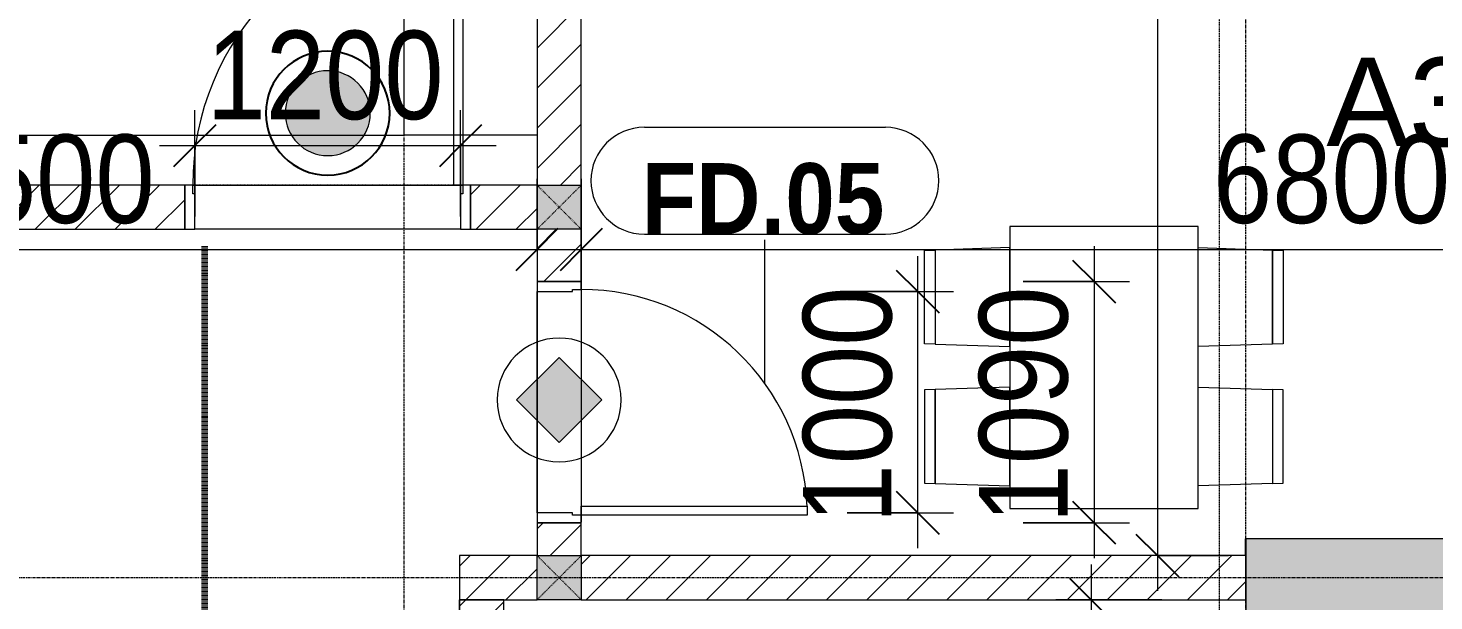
# Model space of a CAD drawing. Header units: millimetres. Extents: x 1591 to 239055, y -15958 to 83255.
# Drawn here: x 212434 to 218782, y 69832 to 72422 of the extents above; entities that cross this region are included whole.
import ezdxf

# ---------------------------------------------------------------- set-up
doc = ezdxf.new("R2010")
doc.units = ezdxf.units.MM
for name, pattern in [('1 NÉT CALL OUT', [6, 3, -3]), ('Dash', [6, 3, -3]), ('Dash 1_8_', [6.35, 3.175, -3.175]), ('Dash Dot 3_16_', [7.9375, 4.7625, -1.5875, 0, -1.5875]), ('Grid Line', [22.225, 12.7, -3.175, 3.175, -3.175])]:
    doc.linetypes.add(name, pattern=pattern)
for name, color, linetype, lineweight in [('0-1', 250, 'Continuous', 5), ('A-ANNO-DIMS', 211, 'Continuous', 9), ('A-ANNO-DIMS-160', 211, 'Continuous', 9), ('A-ANNO-NOTE', 131, 'Continuous', 9), ('A-ANNO-NOTE-1', 131, 'Continuous', 25), ('A-AREA', 32, 'Dash 1_8_', 9), ('A-AREA-IDEN', 2, 'Continuous', 9), ('A-DETL-3', 90, '1 NÉT CALL OUT', 100), ('A-DETL-GENF-2', 1, 'Continuous', 9), ('A-DOOR-3', 1, 'Continuous', 9), ('A-DOOR-FRAM-1', 1, 'Continuous', 9), ('A-DOOR-IDEN', 31, 'Continuous', 9), ('A-FLOR', 192, 'Continuous', 9), ('A-FLOR-1', 7, 'Continuous', 9), ('A-FLOR-2', 9, 'Continuous', 9), ('A-WALL', 113, 'Continuous', 9), ('A-WALL-3', 113, 'Continuous', 18), ('A-WALL-PATT-2', 111, 'Continuous', 9), ('G-ANNO-SYMB-1', 111, 'Dash Dot 3_16_', 18), ('I-FURN-1', 254, 'Continuous', 9), ('S-COLS', 52, 'Continuous', 9), ('S-COLS-1', 52, 'Continuous', 5), ('S-COLS-2', 250, 'Continuous', 18), ('S-COLS-5', 52, 'Continuous', 18), ('S-COLS-HDLN', 52, 'Dash', 9), ('S-GRID-1', 1, 'Grid Line', 9)]:
    doc.layers.add(name, color=color, linetype=linetype, lineweight=lineweight)
doc.styles.add('Arial_13', font='arial_0.ttf', dxfattribs={"height": 400})
doc.styles.add('Arial_B_5', font='arialbd_0.ttf', dxfattribs={"width": 0.9, "height": 320})
doc.styles.add('UTM Avo', font='UTM Avo.ttf', dxfattribs={"width": 0.9, "height": 400})
doc.dimstyles.new('1_Dim_chi_tiet_2_5', dxfattribs={"dimscale": 304.8, "dimtxt": 399.720379, "dimasz": 0.629921, "dimexe": 0.524934, "dimexo": 0.0625, "dimgap": 0.052493, "dimtad": 1, "dimdec": 0, "dimrnd": 5, "dimzin": 0, "dimdsep": 46, "dimtxsty": 'UTM Avo', "dimblk1": 'OBLIQUE', "dimblk2": 'OBLIQUE', "dimsah": 1, "dimcen": 0.09, "dimdle": 0.524934, "dimazin": 0, "dimtfac": 1, "dimtdec": 4, "dimtix": 1, "dimtmove": 0, "dimatfit": 3, "dimfxl": 1.049869, "dimfxlon": 1, "dimtvp": 1, "dimtolj": 1, "dimtzin": 0, "dimarcsym": 2})
doc.dimstyles.new('1_Dim_chi_tiet_2_5_1', dxfattribs={"dimscale": 304.8, "dimtxt": 399.720379, "dimasz": 0.629921, "dimexe": 0.524934, "dimexo": 0.0625, "dimgap": 0.052493, "dimtad": 1, "dimdec": 0, "dimrnd": 5, "dimzin": 0, "dimdsep": 46, "dimtxsty": 'UTM Avo', "dimblk1": 'OBLIQUE', "dimblk2": 'OBLIQUE', "dimsah": 1, "dimcen": 0.09, "dimdle": 0.524934, "dimazin": 0, "dimtfac": 1, "dimtdec": 4, "dimtix": 1, "dimtmove": 0, "dimatfit": 3, "dimfxl": 1.049869, "dimfxlon": 1, "dimtvp": 1, "dimtolj": 1, "dimtzin": 0, "dimarcsym": 2})
pattern_1 = [(45, (95879.7, 0), (-90.50967, 90.50967), [])]

# ---------------------------------------------------------------- blocks, each defined once
blk = doc.blocks.new('NCV_TKTC_KET CAU_rvt-1-TKCS_MB TẦNG 6-8')
at = {"layer": 'S-COLS-1'}
blk.add_hatch(color=256, dxfattribs=at).paths.add_polyline_path([(123052.6, 69761.9), (123052.6, 70111.9), (122052.6, 70111.9), (122052.6, 69761.9), (122206.8, 69761.9)])
at = {"layer": 'A-FLOR-1'}
for p, q in [((118252.6, 71936.9), (118252.6, 73111.9)), ((118852.4, 73111.9), (118852.4, 71711.9)), ((116252.6, 71936.9), (118252.6, 71936.9)), ((118852.4, 71936.9), (118252.6, 71936.9))]:
    blk.add_line(p, q, dxfattribs=at)
at = {"layer": 'S-COLS-2'}
for p, q in [((123052.6, 70111.9), (122052.6, 70111.9)), ((122052.6, 70111.9), (122052.6, 69761.9))]:
    blk.add_line(p, q, dxfattribs=at)
blk = doc.blocks.new('RES_BAN AN 1 - RES_BAN AN 1-901196-TKCS_MB TẦNG 6-8')
at = {"layer": 'I-FURN-1'}
for p, q in [((-425, 0), (-425, -1275)), ((425, 0), (-425, 0)), ((425, -1275), (425, 0)), ((-761.9, -113.5), (-809.6, -115.1)), ((-809.6, -115.1), (-809.6, -536.9)), ((-761.9, -113.5), (-425, -102.3)), ((-761.9, -538.5), (-761.9, -113.5)), ((-761.9, -538.5), (-761.9, -113.5)), ((-425, -102.3), (-425, -549.7)), ((425, -102.3), (425, -549.7)), ((761.9, -113.5), (425, -102.3)), ((761.9, -538.5), (761.9, -113.5)), ((761.9, -113.5), (761.9, -538.5)), ((809.6, -115.1), (761.9, -113.5)), ((809.6, -536.9), (809.6, -115.1)), ((-809.6, -536.9), (-761.9, -538.5)), ((-425, -549.7), (-761.9, -538.5)), ((425, -549.7), (761.9, -538.5)), ((761.9, -538.5), (809.6, -536.9)), ((-809.6, -745.3), (-761.9, -743.8)), ((-809.6, -1167.2), (-809.6, -745.3)), ((-761.9, -743.8), (-425, -732.5)), ((-761.9, -1168.8), (-761.9, -743.8)), ((-761.9, -743.8), (-761.9, -1168.8)), ((-425, -732.5), (-425, -1180)), ((425, -732.5), (425, -1180)), ((761.9, -743.8), (425, -732.5)), ((761.9, -743.8), (809.6, -745.3)), ((761.9, -1168.8), (761.9, -743.8)), ((761.9, -1168.8), (761.9, -743.8)), ((809.6, -745.3), (809.6, -1167.2)), ((-761.9, -1168.8), (-809.6, -1167.2)), ((-425, -1180), (-761.9, -1168.8)), ((425, -1180), (761.9, -1168.8)), ((809.6, -1167.2), (761.9, -1168.8)), ((-425, -1275), (425, -1275))]:
    blk.add_line(p, q, dxfattribs=at)
blk = doc.blocks.new('NCV_TKTC_TANG 6 - 8_rvt-2-TKCS_MB TẦNG 6-8')
at = {"layer": 'A-FLOR-2'}
for p, q in [((118852.6, 71230.3), (118852.6, 70230.3)), ((119052.5, 71240.3), (119052.5, 70220.3)), ((119052.6, 70187.4), (119052.6, 71277.4)), ((122052.4, 70036.9), (122052.4, 70111.9))]:
    blk.add_line(p, q, dxfattribs=at)
at = {"layer": 'I-FURN-1', "rotation": 180}
blk.add_blockref('RES_BAN AN 1 - RES_BAN AN 1-901196-TKCS_MB TẦNG 6-8', (121412.5, 70249.3), dxfattribs=at)
blk = doc.blocks.new('G1_SOF - BO TRU - 200x200-3056269-TKCS_MB TẦNG 6-8')
at = {"layer": 'S-COLS'}
blk.add_hatch(color=256, dxfattribs=at).paths.add_polyline_path([(100, 100), (-100, 100), (-100, -100), (100, -100)])
at = {"layer": 'S-COLS-5'}
for p, q in [((-100, 100), (100, 100)), ((-100, -100), (-100, 100)), ((100, 100), (100, -100)), ((100, -100), (-100, -100))]:
    blk.add_line(p, q, dxfattribs=at)
at = {"layer": 'S-COLS-HDLN'}
for p, q in [((100, -100), (-100, 100)), ((-100, -100), (100, 100))]:
    blk.add_line(p, q, dxfattribs=at)
blk = doc.blocks.new('FD_01 - FD_01-1200x2200mm-1787917-TKCS_MB TẦNG 6-8')
at = {"layer": 'A-DETL-GENF-2'}
for p, q in [((570, 100), (570, 1320)), ((570, 1320), (610, 1320)), ((610, 1320), (610, 100)), ((610, 100), (570, 100))]:
    blk.add_line(p, q, dxfattribs=at)
blk.add_arc((610, 100), 1220, 91.87889, 180, dxfattribs=at)
at = {"layer": 'A-DOOR-FRAM-1'}
for p, q in [((-610, 100), (-645, 100)), ((-645, 100), (-645, -100)), ((-610, 60), (-610, 100)), ((645, 100), (610, 100)), ((610, 100), (610, 60)), ((645, -100), (645, 100)), ((-600, 60), (-610, 60)), ((-600, -100), (-600, 60)), ((610, 60), (600, 60)), ((600, 60), (600, -100)), ((-645, -100), (-600, -100)), ((600, -100), (645, -100))]:
    blk.add_line(p, q, dxfattribs=at)
blk = doc.blocks.new('FD_05 - FD_05-1000x2200mm-835434-TKCS_MB TẦNG 6-8')
at = {"layer": 'A-DETL-GENF-2'}
for p, q in [((470, 100), (470, 1120)), ((470, 1120), (510, 1120)), ((510, 1120), (510, 100)), ((510, 100), (470, 100))]:
    blk.add_line(p, q, dxfattribs=at)
blk.add_arc((510, 100), 1020, 92.24747, 180, dxfattribs=at)
at = {"layer": 'A-DOOR-FRAM-1'}
for p, q in [((-510, 100), (-545, 100)), ((-545, 100), (-545, -100)), ((-510, 60), (-510, 100)), ((545, 100), (510, 100)), ((510, 100), (510, 60)), ((545, -100), (545, 100)), ((-500, 60), (-510, 60)), ((-500, -100), (-500, 60)), ((510, 60), (500, 60)), ((500, 60), (500, -100)), ((-545, -100), (-500, -100)), ((500, -100), (545, -100))]:
    blk.add_line(p, q, dxfattribs=at)
blk = doc.blocks.new('HDNDCT_GHI CHÚ CỬA CHỐNG CHÁY EI30 - HDNDCT_GHI CHÚ CỬA CHỐNG CHÁY EI30-2461928-TKCS_MB TẦNG 6-8')
at = {"layer": 'A-ANNO-NOTE'}
blk.add_hatch(color=256, dxfattribs=at).paths.add_polyline_path([(-1.2, 0), (0, 1.2), (1.2, 0), (0, -1.2)])
for p, q in [((0, 1.2), (-1.2, 0)), ((1.2, 0), (0, 1.2)), ((-1.2, 0), (0, -1.2)), ((0, -1.2), (1.2, 0))]:
    blk.add_line(p, q, dxfattribs=at)
for start, end in [(360, 180), (180, 360)]:
    blk.add_arc((0, 0), 1.75, start, end, dxfattribs=at)
blk = doc.blocks.new('HDNDCT_GHI CHÚ CỬA CHỐNG CHÁY EI60 - HDNDCT_GHI CHÚ CỬA CHỐNG CHÁY EI60-1614697-TKCS_MB TẦNG 6-8')
at = {"layer": 'A-ANNO-NOTE'}
h = blk.add_hatch(color=256, dxfattribs=at)
edge = h.paths.add_edge_path()
edge.add_arc((0, 0), 1.2, 0, 180)
edge.add_arc((0, 0), 1.2, 180, 360)
for radius, start, end in [(1.75, 360, 180), (1.2, 360, 180), (1.2, 180, 360)]:
    blk.add_arc((0, 0), radius, start, end, dxfattribs=at)
at = {"layer": 'A-ANNO-NOTE-1'}
for start, end in [(360, 180), (180, 360)]:
    blk.add_arc((0, 0), 1.75, start, end, dxfattribs=at)
blk = doc.blocks.new('DIMBLOCK84-TKCS_MB TẦNG 6-8')
at = {"layer": 'A-ANNO-DIMS-160'}
for p, q in [((210232.3, 71740.6), (210232.3, 71260.6)), ((210232.3, 71420.6), (210232.3, 71740.6)), ((214732.2, 71740.6), (214732.2, 71260.6)), ((214732.2, 71420.6), (214732.2, 71740.6)), ((210072.3, 71420.6), (214892.2, 71420.6))]:
    blk.add_line(p, q, dxfattribs=at)
at = {"layer": 'A-ANNO-DIMS-160', "lineweight": 25}
for p, q in [((210232.3, 71420.6), (210328.3, 71516.6)), ((214732.2, 71420.6), (214828.2, 71516.6)), ((210232.3, 71420.6), (210136.3, 71324.6)), ((214732.2, 71420.6), (214636.2, 71324.6))]:
    blk.add_line(p, q, dxfattribs=at)
at = {"layer": 'A-ANNO-DIMS-160', "color": 0, "insert": (211934.5, 71940.3), "char_height": 400, "width": 1314.636, "attachment_point": 1, "line_spacing_factor": 1.110334, "style": 'UTM Avo'}
blk.add_mtext('4500', dxfattribs=at)
blk = doc.blocks.new('_Oblique')
at = {"color": 0, "linetype": 'ByBlock', "lineweight": -2}
blk.add_line((-0.5, -0.5), (0.5, 0.5), dxfattribs=at)
blk = doc.blocks.new('DIMBLOCK138-TKCS_MB TẦNG 6-8')
at = {"layer": 'A-ANNO-DIMS-160'}
for p, q in [((217234.4, 69996.9), (217234.4, 61676.9)), ((217554.4, 69836.9), (217074.4, 69836.9)), ((217234.4, 69836.9), (217554.4, 69836.9)), ((217554.4, 61836.9), (217074.4, 61836.9)), ((217234.4, 61836.9), (217554.4, 61836.9))]:
    blk.add_line(p, q, dxfattribs=at)
at = {"layer": 'A-ANNO-DIMS-160', "lineweight": 25}
for p, q in [((217234.4, 69836.9), (217138.4, 69932.9)), ((217234.4, 69836.9), (217330.4, 69740.9)), ((217234.4, 61836.9), (217138.4, 61932.9)), ((217234.4, 61836.9), (217330.4, 61740.9))]:
    blk.add_line(p, q, dxfattribs=at)
at = {"layer": 'A-ANNO-DIMS-160', "color": 0, "insert": (216714.8, 65289.2), "char_height": 400, "width": 1314.636, "attachment_point": 1, "rotation": 90, "line_spacing_factor": 1.110334, "style": 'UTM Avo'}
blk.add_mtext('8000', dxfattribs=at)
blk = doc.blocks.new('DIMBLOCK140-TKCS_MB TẦNG 6-8')
at = {"layer": 'A-ANNO-DIMS-160'}
for p, q in [((217534.4, 78196.9), (217534.4, 69876.9)), ((217854.4, 78036.9), (217374.4, 78036.9)), ((217534.4, 78036.9), (217854.4, 78036.9)), ((217854.4, 70036.9), (217374.4, 70036.9)), ((217534.4, 70036.9), (217854.4, 70036.9))]:
    blk.add_line(p, q, dxfattribs=at)
at = {"layer": 'A-ANNO-DIMS-160', "lineweight": 25}
for p, q in [((217534.4, 78036.9), (217438.4, 78132.9)), ((217534.4, 78036.9), (217630.4, 77940.9)), ((217534.4, 70036.9), (217438.4, 70132.9)), ((217534.4, 70036.9), (217630.4, 69940.9))]:
    blk.add_line(p, q, dxfattribs=at)
at = {"layer": 'A-ANNO-DIMS-160', "color": 0, "insert": (217014.8, 73489.2), "char_height": 400, "width": 1314.636, "attachment_point": 1, "rotation": 90, "line_spacing_factor": 1.110334, "style": 'UTM Avo'}
blk.add_mtext('8000', dxfattribs=at)
blk = doc.blocks.new('DIMBLOCK141-TKCS_MB TẦNG 6-8')
at = {"layer": 'A-ANNO-DIMS-160'}
for p, q in [((214932.2, 71740.6), (214932.2, 71260.6)), ((214932.2, 71420.6), (214932.2, 71740.6)), ((221732.3, 71740.6), (221732.3, 71260.6)), ((221732.3, 71420.6), (221732.3, 71740.6)), ((214772.2, 71420.6), (221892.3, 71420.6))]:
    blk.add_line(p, q, dxfattribs=at)
at = {"layer": 'A-ANNO-DIMS-160', "lineweight": 25}
for p, q in [((214932.2, 71420.6), (215028.2, 71516.6)), ((221732.3, 71420.6), (221828.3, 71516.6)), ((214932.2, 71420.6), (214836.2, 71324.6)), ((221732.3, 71420.6), (221636.3, 71324.6))]:
    blk.add_line(p, q, dxfattribs=at)
at = {"layer": 'A-ANNO-DIMS-160', "color": 0, "insert": (217784.5, 71940.3), "char_height": 400, "width": 1314.636, "attachment_point": 1, "line_spacing_factor": 1.110334, "style": 'UTM Avo'}
blk.add_mtext('6800', dxfattribs=at)
blk = doc.blocks.new('DIMBLOCK256-TKCS_MB TẦNG 6-8')
at = {"layer": 'A-ANNO-DIMS-160'}
for p, q in [((217247.8, 71435.3), (217247.8, 70025.3)), ((216927.8, 71275.3), (217407.8, 71275.3)), ((217247.8, 71275.3), (216927.8, 71275.3)), ((216927.8, 70185.3), (217407.8, 70185.3)), ((217247.8, 70185.3), (216927.8, 70185.3))]:
    blk.add_line(p, q, dxfattribs=at)
at = {"layer": 'A-ANNO-DIMS-160', "lineweight": 25}
for p, q in [((217247.8, 71275.3), (217151.8, 71371.3)), ((217247.8, 71275.3), (217343.8, 71179.3)), ((217247.8, 70185.3), (217151.8, 70281.3)), ((217247.8, 70185.3), (217343.8, 70089.3))]:
    blk.add_line(p, q, dxfattribs=at)
at = {"layer": 'A-ANNO-DIMS-160', "color": 0, "insert": (216728.1, 70182.5), "char_height": 400, "width": 1314.636, "attachment_point": 1, "rotation": 90, "line_spacing_factor": 1.110334, "style": 'UTM Avo'}
blk.add_mtext('1090', dxfattribs=at)
blk = doc.blocks.new('DIMBLOCK257-TKCS_MB TẦNG 6-8')
at = {"layer": 'A-ANNO-DIMS-160'}
for p, q in [((216452.2, 70070.3), (216452.2, 71390.3)), ((216132.2, 71230.3), (216612.2, 71230.3)), ((216452.2, 71230.3), (216132.2, 71230.3)), ((216132.2, 70230.3), (216612.2, 70230.3)), ((216452.2, 70230.3), (216132.2, 70230.3))]:
    blk.add_line(p, q, dxfattribs=at)
at = {"layer": 'A-ANNO-DIMS-160', "lineweight": 25}
for p, q in [((216452.2, 71230.3), (216356.2, 71326.3)), ((216452.2, 71230.3), (216548.2, 71134.3)), ((216452.2, 70230.3), (216356.2, 70326.3)), ((216452.2, 70230.3), (216548.2, 70134.3))]:
    blk.add_line(p, q, dxfattribs=at)
at = {"layer": 'A-ANNO-DIMS-160', "color": 0, "insert": (215932.6, 70182.5), "char_height": 400, "width": 1314.636, "attachment_point": 1, "rotation": 90, "line_spacing_factor": 1.110334, "style": 'UTM Avo'}
blk.add_mtext('1000', dxfattribs=at)
blk = doc.blocks.new('STN_Door Tag - STN_Door Tag-1788670-TKCS_MB TẦNG 6-8')
at = {"layer": 'A-DOOR-IDEN'}
for p, q in [((-3.37, 1.495), (3.431, 1.495)), ((-3.37, -1.524), (3.431, -1.524))]:
    blk.add_line(p, q, dxfattribs=at)
for centre, start, end in [((-3.37, -0.015), 90, 270), ((3.431, -0.015), 270, 90)]:
    blk.add_arc(centre, 1.509, start, end, dxfattribs=at)
blk = doc.blocks.new('DIMBLOCK259-TKCS_MB TẦNG 6-8')
at = {"layer": 'A-ANNO-DIMS-160'}
for p, q in [((213187.2, 71570.1), (213187.2, 72050.1)), ((214387.2, 71570.1), (214387.2, 72050.1)), ((213027.2, 71890.1), (214547.2, 71890.1)), ((213187.2, 71890.1), (213187.2, 71570.1)), ((214387.2, 71890.1), (214387.2, 71570.1))]:
    blk.add_line(p, q, dxfattribs=at)
at = {"layer": 'A-ANNO-DIMS-160', "lineweight": 25}
for p, q in [((213187.2, 71890.1), (213283.2, 71986.1)), ((214387.2, 71890.1), (214483.2, 71986.1)), ((213187.2, 71890.1), (213091.2, 71794.1)), ((214387.2, 71890.1), (214291.2, 71794.1))]:
    blk.add_line(p, q, dxfattribs=at)
at = {"layer": 'A-ANNO-DIMS-160', "color": 0, "insert": (213239.4, 72409.7), "char_height": 400, "width": 1314.636, "attachment_point": 1, "line_spacing_factor": 1.110334, "style": 'UTM Avo'}
blk.add_mtext('1200', dxfattribs=at)

msp = doc.modelspace()

# ---------------------------------------------------------------- hatches: boundary and pattern name
at = {"layer": 'A-WALL-PATT-2'}
h = msp.add_hatch(dxfattribs=at)
h.set_pattern_fill('FP_1', color=256, style=0, pattern_type=2)
h.set_pattern_definition(pattern_1)
h.paths.add_polyline_path([(214732.2, 70036.9), (214932.2, 70036.9), (214932.2, 70185.3), (214732.2, 70185.3), (214732.2, 70179.8)])
h.paths.add_polyline_path([(214862.4, 71275.3), (214932.2, 71275.3), (214932.2, 71511.9), (214732.2, 71511.9), (214732.2, 71275.3)])
h.paths.add_polyline_path([(214862.4, 71711.9), (214932.2, 71711.9), (214932.2, 74516.9), (214732.2, 74516.9), (214732.2, 71711.9)])
h = msp.add_hatch(dxfattribs=at)
h.set_pattern_fill('FP_1', color=256, style=0, pattern_type=2)
h.set_pattern_definition(pattern_1)
h.paths.add_polyline_path([(214732.2, 71511.9), (214732.2, 71711.9), (214432.2, 71711.9), (214432.2, 71511.9)])
h.paths.add_polyline_path([(212132.3, 71511.9), (213142.2, 71511.9), (213142.2, 71711.9), (212132.3, 71711.9)])
h = msp.add_hatch(dxfattribs=at)
h.set_pattern_fill('FP_1', color=256, style=0, pattern_type=2)
h.set_pattern_definition(pattern_1)
h.paths.add_polyline_path([(217932.3, 69836.9), (217932.3, 70036.9), (214932.2, 70036.9), (214932.2, 69836.9)])
h.paths.add_polyline_path([(214732.2, 69836.9), (214732.2, 70036.9), (214382.2, 70036.9), (214382.2, 69836.9)])
h = msp.add_hatch(dxfattribs=at)
h.set_pattern_fill('FP_1', color=256, style=0, pattern_type=2)
h.set_pattern_definition(pattern_1)
h.paths.add_polyline_path([(214582.3, 66936.9), (214582.3, 69836.9), (214382.3, 69836.9), (214382.3, 66936.9), (214459.4, 66936.9)])

# ---------------------------------------------------------------- linework, layer by layer
at = {"layer": 'A-AREA'}
msp.add_line((214397.2, 71711.9), (213177.2, 71711.9), dxfattribs=at)
at = {"layer": 'A-DETL-3'}
msp.add_line((213232.3, 52256.9), (213232.3, 71435.3), dxfattribs=at)
at = {"layer": 'A-DOOR-IDEN'}
msp.add_line((215761.1, 70818.6), (215761.1, 71463.7), dxfattribs=at)
at = {"layer": 'A-FLOR'}
msp.add_line((214382.2, 66736.9), (214382.2, 69836.9), dxfattribs=at)
at = {"layer": 'A-WALL'}
for p, q in [((213177.2, 71711.9), (214397.2, 71711.9)), ((214387.2, 71511.9), (213187.2, 71511.9)), ((214732.2, 70230.3), (214732.2, 71230.3)), ((214932.2, 71240.3), (214932.2, 70220.3))]:
    msp.add_line(p, q, dxfattribs=at)
at = {"layer": 'A-WALL-3'}
for p, q in [((214932.2, 71711.9), (214932.2, 75337.4)), ((214732.2, 73111.9), (214732.2, 71711.9)), ((213142.2, 71711.9), (212132.3, 71711.9)), ((213142.2, 71511.9), (213142.2, 71711.9)), ((214732.2, 71711.9), (214432.2, 71711.9)), ((214432.2, 71711.9), (214432.2, 71511.9)), ((210232.3, 71511.9), (213142.2, 71511.9)), ((214432.2, 71511.9), (214732.2, 71511.9)), ((214732.2, 71511.9), (214732.2, 71275.3)), ((214932.2, 71275.3), (214932.2, 71511.9)), ((214732.2, 71275.3), (214932.2, 71275.3)), ((214732.2, 70185.3), (214732.2, 70036.9)), ((214932.2, 70185.3), (214732.2, 70185.3)), ((214932.2, 70036.9), (214932.2, 70185.3)), ((214732.2, 70036.9), (214382.2, 70036.9)), ((214382.2, 70036.9), (214382.2, 69836.9)), ((217932.3, 70036.9), (214932.2, 70036.9)), ((217932.3, 69836.9), (217932.3, 70036.9)), ((214382.2, 69836.9), (214732.2, 69836.9)), ((214382.3, 69836.9), (214382.3, 66736.9)), ((214582.3, 69836.9), (214382.3, 69836.9)), ((214582.3, 66936.9), (214582.3, 69836.9)), ((214932.2, 69836.9), (217932.3, 69836.9))]:
    msp.add_line(p, q, dxfattribs=at)
at = {"layer": 'G-ANNO-SYMB-1'}
msp.add_line((217812.3, 82873.6), (217812.3, 13592.5), dxfattribs=at)
at = {"layer": 'S-GRID-1'}
for p, q in [((214132.3, 19149.4), (214132.3, 77012.5)), ((217932.3, 19149.4), (217932.3, 77012.5)), ((223800.6, 69936.9), (130306.5, 69936.9))]:
    msp.add_line(p, q, dxfattribs=at)

# ---------------------------------------------------------------- block references
at = {"layer": '0-1'}
for name in ['NCV_TKTC_KET CAU_rvt-1-TKCS_MB TẦNG 6-8', 'NCV_TKTC_TANG 6 - 8_rvt-2-TKCS_MB TẦNG 6-8']:
    msp.add_blockref(name, (95879.7, 0), dxfattribs=at)
at = {"layer": 'A-ANNO-NOTE', "xscale": 160, "yscale": 160, "zscale": 160}
for name, p in [('HDNDCT_GHI CHÚ CỬA CHỐNG CHÁY EI60 - HDNDCT_GHI CHÚ CỬA CHỐNG CHÁY EI60-1614697-TKCS_MB TẦNG 6-8', (213787.2, 72036.9)), ('HDNDCT_GHI CHÚ CỬA CHỐNG CHÁY EI30 - HDNDCT_GHI CHÚ CỬA CHỐNG CHÁY EI30-2461928-TKCS_MB TẦNG 6-8', (214832.2, 70740.3))]:
    msp.add_blockref(name, p, dxfattribs=at)
at = {"layer": 'A-DOOR-3'}
msp.add_blockref('FD_01 - FD_01-1200x2200mm-1787917-TKCS_MB TẦNG 6-8', (213787.2, 71611.9), dxfattribs=at)
at = {"layer": 'A-DOOR-3', "rotation": 270.0000000000001}
msp.add_blockref('FD_05 - FD_05-1000x2200mm-835434-TKCS_MB TẦNG 6-8', (214832.2, 70730.3), dxfattribs=at)
at = {"layer": 'A-DOOR-IDEN', "xscale": 159.9999999999999, "yscale": 159.9999999999999, "zscale": 159.9999999999999}
msp.add_blockref('STN_Door Tag - STN_Door Tag-1788670-TKCS_MB TẦNG 6-8', (215756.2, 71734), dxfattribs=at)
at = {"layer": 'S-COLS', "rotation": 180}
for p in [(214832.2, 71611.9), (214832.2, 69936.9)]:
    msp.add_blockref('G1_SOF - BO TRU - 200x200-3056269-TKCS_MB TẦNG 6-8', p, dxfattribs=at)

# ---------------------------------------------------------------- texts
at = {"layer": 'A-AREA-IDEN', "insert": (219414.9, 71882.3), "char_height": 400, "width": 2233.6, "attachment_point": 8, "line_spacing_factor": 0.936439, "style": 'Arial_13'}
msp.add_mtext('\\pt8,16,24,32,40,48,56,64,72,80,88,96,104,112,120,128,136,144,152,160,168,176,184,192,200,208,216,224,232,240,248,256;A3.08.04', dxfattribs=at)
at = {"layer": 'A-DOOR-IDEN', "insert": (215753, 71648.7), "char_height": 320, "width": 1124.64, "attachment_point": 5, "line_spacing_factor": 0.936439, "style": 'Arial_B_5'}
msp.add_mtext('\\pt7.2,14.4,21.6,28.8,36,43.2,50.4,57.6,64.8,72,79.2,86.4,93.6,100.8,108,115.2,122.4,129.6,136.8,144,151.2,158.4,165.6,172.8,180,187.2,194.4,201.6,208.8,216,223.2,230.4;FD.05', dxfattribs=at)

# ---------------------------------------------------------------- dimensions: what is measured, and where the dimension line sits
at = {"layer": 'A-ANNO-DIMS'}
for base, p1, p2, dimstyle, override, picture, middle in [((217534.4, 70036.9), (217854.4, 78036.9), (217854.4, 70036.9), '1_Dim_chi_tiet_2_5', {"dimpost": '<>', "dimfxl": 8000}, 'DIMBLOCK140-TKCS_MB TẦNG 6-8', (217311.4, 74036.9)), ((216452.2, 71230.3), (216132.2, 70230.3), (216132.2, 71230.3), '1_Dim_chi_tiet_2_5_1', {"dimpost": '<>', "dimfxl": 1000}, 'DIMBLOCK257-TKCS_MB TẦNG 6-8', (216229.2, 70730.3)), ((217247.8, 70185.3), (216927.8, 71275.3), (216927.8, 70185.3), '1_Dim_chi_tiet_2_5_1', {"dimpost": '<>', "dimfxl": 1090}, 'DIMBLOCK256-TKCS_MB TẦNG 6-8', (217024.8, 70730.3)), ((217234.4, 61836.9), (217554.4, 69836.9), (217554.4, 61836.9), '1_Dim_chi_tiet_2_5', {"dimpost": '<>', "dimfxl": 8000}, 'DIMBLOCK138-TKCS_MB TẦNG 6-8', (217011.4, 65836.9))]:
    dim = msp.add_linear_dim(base=base, p1=p1, p2=p2, angle=90, dimstyle=dimstyle, override=override, dxfattribs=at)
    dim.commit()
    dim.dimension.update_dxf_attribs({"geometry": picture, "text_midpoint": middle})
for base, p1, p2, dimstyle, override, picture, middle in [((214387.2, 71890.1), (213187.2, 71570.1), (214387.2, 71570.1), '1_Dim_chi_tiet_2_5_1', {"dimpost": '<>', "dimfxl": 1200}, 'DIMBLOCK259-TKCS_MB TẦNG 6-8', (213787.2, 72113.1)), ((214732.2, 71420.6), (210232.3, 71740.6), (214732.2, 71740.6), '1_Dim_chi_tiet_2_5', {"dimpost": '<>', "dimfxl": 4499.928669}, 'DIMBLOCK84-TKCS_MB TẦNG 6-8', (212482.2, 71643.6)), ((221732.3, 71420.6), (214932.2, 71740.6), (221732.3, 71740.6), '1_Dim_chi_tiet_2_5', {"dimpost": '<>', "dimfxl": 6800.071331}, 'DIMBLOCK141-TKCS_MB TẦNG 6-8', (218332.2, 71643.6))]:
    dim = msp.add_linear_dim(base=base, p1=p1, p2=p2, dimstyle=dimstyle, override=override, dxfattribs=at)
    dim.commit()
    dim.dimension.update_dxf_attribs({"geometry": picture, "text_midpoint": middle})

doc.saveas('drawing.dxf')
